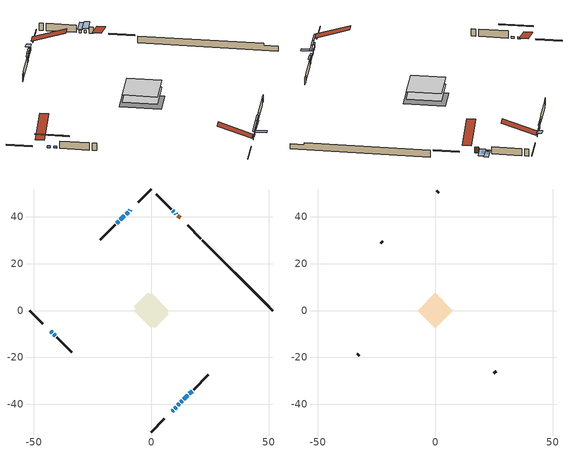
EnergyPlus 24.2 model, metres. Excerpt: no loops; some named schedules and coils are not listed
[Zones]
conditioned space
 floor adiabatic (AdiabaticFloorConstruction): -7.54,0 0,7.54 7.54,0 0,-7.54 z0.61
 floor foundation (Slab1 construction): -7.49,1.56 -1.56,7.49 7.49,-1.56 1.56,-7.49 z-1.68
 wall outside (RimJoist1 construction): 0,-51.76 5.62,-46.14 / -51.76,0 -46.14,-5.62 / 0,51.76 -5.62,46.14 / 21.15,30.62 15.53,36.23 z0.61:0.91
 wall outside (AdiabaticWallConstruction 1): 12.28,39.48 11.35,40.41 z0.61:2.64
 wall outside (AdiabaticWallConstruction): -8.87,42.9 -9.22,42.54 / 10.7,41.07 10.34,41.42 / -9.88,41.88 -10.74,41.02 / 13.9,-37.86 15.63,-36.13 z0.61:1.53; 8.87,-42.9 9.34,-42.43 / 9.69,42.08 9.22,42.55 z0.61:1.43; 9.99,-41.77 10.64,-41.12 / 11.29,-40.47 11.94,-39.82 / 12.6,-39.16 13.25,-38.52 / -42.9,-8.87 -42.25,-9.52 / -41.59,-10.17 -40.94,-10.82 z0.61:1.22; -11.4,40.37 -13.12,38.64 / -13.78,37.98 -14.64,37.12 z0.61:2.39; 16.28,-35.48 17.36,-34.4 z0.61:2.59
 wall outside (Wall1 construction): 18.02,-33.74 24.37,-27.39 / -40.29,-11.47 -33.94,-17.82 / -15.3,36.46 -21.65,30.12 / 8.56,43.2 2.21,49.55 z0.61:3.05
 wall foundation (FoundationWall1 construction): 21.8,29.96,-1.68 21.8,29.96,0.61 48.77,3,0.61 48.77,3,-0.05 51.76,0,-0.05 51.76,0,-1.68
 window (WindowConstruction 7): -8.87,42.89 -9.22,42.54 z0.61:1.52
 window (WindowConstruction 6): 8.87,-42.89 9.34,-42.43 z0.61:1.42
 window (WindowConstruction 9): 9.99,-41.77 10.64,-41.12 z0.61:1.22
 window (WindowConstruction 10): 11.3,-40.47 11.94,-39.82 z0.61:1.22
 window (WindowConstruction 11): 12.6,-39.16 13.25,-38.52 z0.61:1.22
 window (WindowConstruction 12): -42.89,-8.87 -42.25,-9.51 z0.61:1.22
 window (WindowConstruction 13): -41.59,-10.17 -40.94,-10.82 z0.61:1.22
 window (WindowConstruction 8): 10.7,41.07 10.34,41.42 z0.61:1.52
 window (WindowConstruction): 9.69,42.08 9.22,42.54 z0.61:1.42
 window (WindowConstruction 1): -9.88,41.88 -10.74,41.02 z0.61:1.52
 window (WindowConstruction 2): -11.4,40.37 -13.12,38.64 z0.61:2.39
 window (WindowConstruction 3): -13.78,37.98 -14.64,37.12 z0.61:2.39
 window (WindowConstruction 4): 13.9,-37.86 15.63,-36.14 z0.61:1.52
 window (WindowConstruction 5): 16.28,-35.48 17.36,-34.4 z0.61:2.59
 door (Door): 12.28,39.48 11.35,40.41 z0.61:2.64
 ceiling adiabatic (AdiabaticFloorConstruction): 0,-7.54 7.54,0 0,7.54 -7.54,0 z0.61
attic - vented
 floor to conditioned space (Floor1 construction Reversed): -7.54,0 0,7.54 7.54,0 0,-7.54 z3.05
 wall outside (Wall2 construction): 25.02,-26.74 25.92,-25.84 / -33.28,-18.48 -32.38,-19.38 / -22.3,29.46 -23.2,28.56 / 1.56,50.21 0.66,51.11 z0.61:3.05
 roof outside (Roof1 construction): 8.21,-43.55,3.05 0.86,-36.2,6.51 -1.07,-38.14,6.51 6.27,-45.49,3.05; -43.55,-8.21,3.05 -36.2,-0.86,6.51 -38.14,1.07,6.51 -45.49,-6.27,3.05; -8.21,43.55,3.05 -0.86,36.2,6.51 1.07,38.14,6.51 -6.27,45.49,3.05; 12.94,38.83,3.05 5.59,31.48,6.51 7.52,29.54,6.51 14.87,36.89,3.05
shading: -9.65,42.11 -8.44,43.33 -9.51,44.4 -10.73,43.19 z2.13; 9.6,-42.17 8.61,-43.16 8.9,-43.45 9.89,-42.46 z1.79; 12.7,-39.07 7.93,-43.83 8.22,-44.12 12.99,-39.36 z4.13; 12.08,-39.68 11.15,-40.61 13.74,-43.2 14.67,-42.27 z1.42; 15.3,-36.46 10.54,-41.22 10.83,-41.51 15.59,-36.75 z4.13; -39.54,-12.22 -45.6,-6.16 -45.89,-6.45 -39.83,-12.51 z5.05; -38.24,-13.53 -44.3,-7.46 -44.59,-7.75 -38.53,-13.82 z5.05; 9.91,41.85 11.13,40.64 14.15,43.65 12.93,44.87 z2.13; 8.96,42.8 9.95,41.82 12.97,44.84 11.98,45.82 z1.79; -11,40.76 -9.62,42.14 -9.91,42.44 -11.29,41.05 z1.89; -13.38,38.38 -11.14,40.63 -11.43,40.92 -13.67,38.67 z2.76; -14.9,36.86 -13.52,38.24 -13.81,38.54 -15.19,37.15 z2.76; 15.89,-35.87 13.64,-38.12 13.93,-38.41 16.18,-36.17 z1.89; 17.62,-34.14 16.02,-35.74 16.31,-36.03 17.91,-34.43 z2.96
[Building]
Building 1: Terrain=Suburbs
[Site:Location]
Quebec Intl AP_QC: Latitude {deg}=46.8; Longitude {deg}=-71.38; Time Zone {hr}=-5; Elevation {m}=74; Keep Site Location Information=Yes
[Site:GroundTemperature:Shallow]
0.0108218, -2.24938, -2.43038, -1.3578, 2.94801, 7.23376, 10.9493, 13.303, 13.5029, 11.5886, 7.96783, 3.81355
[Site:WaterMainsTemperature]
Calculation Method=Schedule; Temperature Schedule=mains temperature schedule
[Material] Roughness=Rough; Thermal Absorptance=0.9
Name | Thickness {m} | Conductivity {W/m-K} | Density {kg/m3} | Specific Heat {J/kg-K} | Solar Absorptance | Visible Absorptance
asphalt or fiberglass shingles | 0.00635 | 0.162714 | 1121.4 | 1465.45 | 0.4 | 0.4
ceiling loosefill ins | 0.254 | 0.0480833 | 16.02 | 1046.75 | 0.7 | 0.7
ceiling stud and cavity | 0.1397 | 0.114154 | 65.682 | 1177.47 | 0.7 | 0.7
concrete 4.0 in. | 0.1016 | 1.803125 | 2242.8 | 837.4 | 0.7 | 0.7
concrete 8.0 in. | 0.2032 | 1.803125 | 2242.8 | 837.4 | 0.7 | 0.7
door material | 0.04445 | 0.0451087 | 512.64 | 1214.23 | 0.7 | 0.7
exterior vertical ins | 0.0713619 | 0.029427 | 32.04 | 1214.23 | 0.7 | 0.7
floor covering | 0.0127 | 0.0433444 | 54.468 | 1339.84 | 0.6 | 0.6
floor rigid ins; wall rigid ins | 0.512978 | 0.029427 | 32.04 | 1214.23 | 0.7 | 0.7
floor stud and cavity | 0.1397 | 1.75129 | 37.0049 | 1207.88 | 0.7 | 0.7
furniture material conditioned space 1 | 0.1524 | 0.115458 | 640.8 | 1214.23 | 0.6 | 0.6
gypsum board | 0.0127 | 0.160291 | 801 | 837.4 | 0.6 | 0.6
gypsum board 1 | 0.0127 | 0.160291 | 801 | 837.4 | 0.7 | 0.7
osb sheathing 0.5 in. | 0.0127 | 0.115458 | 512.64 | 1214.23 | 0.7 | 0.7
osb sheathing 0.75 in. | 0.01905 | 0.115458 | 512.64 | 1214.23 | 0.7 | 0.7
osb sheathing 2.0 in. | 0.0508 | 0.115458 | 512.64 | 1214.23 | 0.7 | 0.7
rim joist rigid ins | 0.103632 | 0.029427 | 32.04 | 1214.23 | 0.7 | 0.7
rim joist stud and cavity | 0.0508 | 0.0325408 | 125.044 | 1163.47 | 0.6 | 0.6
wall stud and cavity | 0.1397 | 0.092254 | 139.0536 | 1170.24 | 0.7 | 0.7
wall stud and cavity 1 | 0.0889 | 6.1454 | 50.32683 | 1063.81 | 0.6 | 0.6
wall stud and cavity 2 | 0.0889 | 0.380278 | 52.3479 | 1209.89 | 0.7 | 0.7
wall stud and cavity 3 | 0.0889 | 0.391764 | 83.0341 | 1211.67 | 0.7 | 0.7
wood siding | 0.0254 | 0.102417 | 544.68 | 1172.36 | 0.4 | 0.4
wood siding 1 | 0.00254 | 0.102417 | 544.68 | 1172.36 | 0.4 | 0.4
wood siding 2; wood siding 3; wood siding 4 | 0.0254 | 0.102417 | 544.68 | 1172.36 | 0.7 | 0.7
[WindowMaterial:SimpleGlazingSystem]
Name | U-Factor {W/m2-K} | Solar Heat Gain Coefficient
WindowMaterial | 2.12017 | 0.47
WindowMaterial 1 | 2.02307 | 0.54
WindowMaterial 2 | 1.90043 | 0.62
WindowMaterial 3 | 1.9555 | 0.58
WindowMaterial 4 | 2.146284 | 0.54
WindowMaterial 5 | 1.99241 | 0.55
WindowMaterial 6 | 2.27574 | 0.41
WindowMaterial 7 | 5.33051 | 0.62
WindowMaterial 8 | 2.24508 | 0.43
[Construction]
AdiabaticFloorConstruction: floor stud and cavity, floor rigid ins, osb sheathing 0.75 in., floor covering
AdiabaticWallConstruction: wood siding 3, wall rigid ins, wall stud and cavity 2, gypsum board
AdiabaticWallConstruction 1: wood siding 4, wall rigid ins, wall stud and cavity 2, gypsum board
Door: door material
Floor1 construction Reversed: gypsum board, ceiling stud and cavity, ceiling loosefill ins
FoundationWall1 construction: concrete 8.0 in., gypsum board 1
furniture construction conditioned space 1: furniture material conditioned space 1
PartitionWallConstruction: gypsum board, wall stud and cavity 3, gypsum board
RimJoist1 construction: wood siding 2, rim joist rigid ins, osb sheathing 2.0 in., rim joist stud and cavity
Roof1 construction: asphalt or fiberglass shingles
Slab1 construction: concrete 4.0 in.
Wall1 construction: wood siding, osb sheathing 0.5 in., wall stud and cavity, gypsum board
Wall2 construction: wood siding 1, wall stud and cavity 1
WindowConstruction; WindowConstruction 6: WindowMaterial
WindowConstruction 1; WindowConstruction 4: WindowMaterial 1
WindowConstruction 10; WindowConstruction 13; WindowConstruction 9: WindowMaterial 7
WindowConstruction 11; WindowConstruction 12: WindowMaterial 8
WindowConstruction 2: WindowMaterial 2
WindowConstruction 3: WindowMaterial 3
WindowConstruction 5: WindowMaterial 4
WindowConstruction 7: WindowMaterial 5
WindowConstruction 8: WindowMaterial 6
[Zone] Multiplier=1; Part of Total Floor Area=Yes
Name | Volume {m3}
attic - vented | 63.9911
conditioned space | 541.2
[Space]
Name | Zone | Volume {m3}
attic - vented 1 | attic - vented | 63.9911
conditioned space 1 | conditioned space | 541.2
[ZoneInfiltration:EffectiveLeakageArea]
infil attic - vented 1: Zone or Space=attic - vented 1; Schedule=Always On Discrete; Effective Air Leakage Area {cm2}=4202.22; Stack Coefficient=0.000410416; Wind Coefficient=1.36878e-05
[ZoneMixing]
whole house fan mix: Zone or Space=attic - vented; Schedule=Always On Continuous; Design Flow Rate Calculation Method=Flow/Zone; Design Flow Rate {m3/s}=0; Source Zone or Space=conditioned space
[SurfaceProperty:ExposedFoundationPerimeter]
Slab1: Exposed Perimeter Calculation Method=TotalExposedPerimeter; Total Exposed Perimeter {m}=42.368
[InternalMass] Zone or ZoneList=conditioned space; Space or SpaceList=conditioned space 1
Name | Construction | Surface Area {m2}
furniture mass conditioned space 1 | furniture construction conditioned space 1 | 88.44
partition wall mass | PartitionWallConstruction | 221.1
[Lights]
interior lighting: Zone or ZoneList or Space or SpaceList=conditioned space 1; Schedule=interior lighting schedule; Design Level Calculation Method=LightingLevel; Lighting Level {W}=343.2; Return Air Fraction=0; Fraction Radiant=0.6; Fraction Visible=0.2; Fraction Replaceable=1
[People]
occupants: Zone or ZoneList or Space or SpaceList=conditioned space 1; Number of People Schedule=occupants schedule; Number of People Calculation Method=People; Number of People=3; Fraction Radiant=0.314171; Sensible Heat Fraction=0.56303; Activity Level Schedule=occupants activity schedule; Carbon Dioxide Generation Rate {m3/s-W}=0; Enable ASHRAE 55 Comfort Warnings=No; Mean Radiant Temperature Calculation Type=EnclosureAveraged
[ElectricEquipment] Zone or ZoneList or Space or SpaceList=conditioned space 1; Design Level Calculation Method=EquipmentLevel
Name | Schedule | Design Level {W} | Fraction Latent | Fraction Radiant | Fraction Lost
clothes dryer | clothes dryer schedule | 140.772 | 0.015 | 0.081 | 0.85
clothes washer | clothes washer schedule | 32.1985 | 0.03 | 0.162 | 0.7
cooking range | cooking range schedule | 215.147 | 0.08 | 0.432 | 0.2
dishwasher | dishwasher schedule | 66.8632 | 0.3 | 0.18 | 0.4
fridge | fridge schedule | 72.9452 | 0 | 0.6 | 0
mech vent bath fan 0 | mech vent bath fan 0 schedule | 50.2 | 0 | 0 | 1
mech vent house fan | mech vent house fan schedule | 0 | 0 | 0 | 1
mech vent house fan cfis | mech vent house fan cfis schedule | 0 | 0 | 0 | 0
mech vent range fan 0 | mech vent range fan 0 schedule | 57 | 0 | 0 | 1
misc plug loads | misc plug loads schedule | 494.7 | 0.045 | 0.513 | 0.1
whole house fan | Always On Discrete | 0 | 0 | 0 | 1
[OtherEquipment] Zone or ZoneList or Space or SpaceList=conditioned space 1; Design Level Calculation Method=EquipmentLevel
Name | Fuel Type | Schedule | Design Level {W} | Fraction Latent | Fraction Radiant | Fraction Lost
clothes dryer 1 | Electricity | clothes dryer schedule | 0 | 0.015 | 0.081 | 0.85
cooking range 1 | Electricity | cooking range schedule | 0 | 0.08 | 0.432 | 0.2
general water use latent | None | general water use schedule | 62.594 | 1 | 0 | 0
general water use sensible | None | general water use schedule | -61.6891 | 0 | 0.6 | 0
mech vent house fan latent load | None | Always On Discrete | 0 | 1 | 0 | 0
mech vent house fan sensible load | None | Always On Discrete | 0 | 0 | 0 | 0
water heater energy adjustment1 | Electricity | Always On Discrete | 0.01 | 0 | 0 | 1
[ZoneInfiltration:DesignFlowRate] Zone or ZoneList or Space or SpaceList=conditioned space 1; Schedule=Always On Discrete; Design Flow Rate Calculation Method=Flow/Zone; Design Flow Rate {m3/s}=0
infil flow; natural vent flow; whole house fan flow
[ZoneControl:Thermostat]
conditioned space Thermostat: Zone or ZoneList=conditioned space; Control Type Schedule=conditioned space Thermostat Schedule; Control 1=conditioned space temperature setpoint; Temperature Difference Between Cutout And Setpoint {deltaC}=0
[ThermostatSetpoint:DualSetpoint]
conditioned space temperature setpoint: Heating Setpoint Temperature Schedule=heating setpoint; Cooling Setpoint Temperature Schedule=cooling setpoint
[AirLoopHVAC:UnitarySystem] Control Type=Load; Controlling Zone or Thermostat Location=conditioned space; Dehumidification Control Type=None; Availability Schedule=Always On Discrete; Fan Placement=BlowThrough; DX Heating Coil Sizing Ratio=1; Use DOAS DX Cooling Coil=No; Minimum Supply Air Temperature {C}=2; Latent Load Control=SensibleOnlyLoadControl; Cooling Supply Air Flow Rate Method=None; Heating Supply Air Flow Rate Method=SupplyAirFlowRate; No Load Supply Air Flow Rate Method=SupplyAirFlowRate; No Load Supply Air Flow Rate {m3/s}=0; No Load Supply Air Flow Rate Control Set To Low Speed=Yes; Maximum Supply Air Temperature {C}=48.8889; Maximum Outdoor Dry-Bulb Temperature for Supplemental Heater Operation {C}=21; Ancillary On-Cycle Electric Power {W}=0; Ancillary Off-Cycle Electric Power {W}=0
Name | Supply Fan | Supply Air Fan Operating Mode Schedule | Heating Coil | Heating Supply Air Flow Rate {m3/s}
unit heater unitary system | unit heater supply fan | unit heater auto fan schedule | unit heater htg coil | 0.447878
unit heater unitary system 1 | unit heater supply fan 1 | unit heater auto fan schedule 1 | unit heater htg coil 1 | 0.00141584
[Zone equipment]
conditioned space: unit heater unitary system, unit heater unitary system 1
[Foundation:Kiva]
Foundation Kiva 1: Initial Indoor Air Temperature {C}=18; Wall Height Above Grade {m}=0.609996; Wall Depth Below Slab {m}=0.2032; Custom Block Material Name 1=exterior vertical ins; Custom Block Depth 1 {m}=2.28999; Custom Block X Position 1 {m}=0.2159; Custom Block Z Position 1 {m}=0
[Foundation:Kiva:Settings]
Soil Conductivity {W/m-K}=0.849921; Soil Density {kg/m3}=1842.3; Soil Specific Heat {J/kg-K}=418.7; Ground Solar Absorptivity=0.9; Ground Thermal Absorptivity=0.9; Ground Surface Roughness {m}=0.03; Far-Field Width {m}=40; Deep-Ground Boundary Condition=ZeroFlux; Deep-Ground Depth {m}=40; Minimum Cell Dimension {m}=0.2; Maximum Cell Growth Coefficient=3; Simulation Timestep=Timestep
[Exterior:Lights]
exterior lighting: Schedule=exterior lighting schedule; Design Level {W}=75.6
[EnergyManagementSystem:Sensor] Output:Variable or Output:Meter Index Key=conditioned space
Name | Output:Variable or Output:Meter
conditioned_space_clg_unmet_s | Zone Cooling Setpoint Not Met Time
conditioned_space_htg_unmet_s | Zone Heating Setpoint Not Met Time
fridge_tin_s; tin_s; tin_s_1 | Zone Mean Air Temperature
tout_s | Zone Outdoor Air Drybulb Temperature
win_s | Zone Air Humidity Ratio
[Schedule:Constant]
Name | Hourly Value
Always On Continuous; mech vent house fan schedule; mech vent house fan cfis schedule; Always On Discrete | 1
occupants activity schedule | 117.228
fridge schedule; unit heater auto fan schedule; unit heater auto fan schedule 1 | 0
[Schedule:Week:Daily]
interior lighting schedule Week Rule - Jan1-Jan27: interior lighting schedule day, interior lighting schedule day, interior lighting schedule day, interior lighting schedule day, interior lighting schedule day, interior lighting schedule day, interior lighting schedule day, interior lighting schedule default day, interior lighting schedule default day, interior lighting schedule default day, interior lighting schedule default day, interior lighting schedule default day
interior lighting schedule Week Rule - Jan28-Feb3: interior lighting schedule day, interior lighting schedule day, interior lighting schedule day, interior lighting schedule day, interior lighting schedule day 1, interior lighting schedule day 1, interior lighting schedule day 1, interior lighting schedule default day, interior lighting schedule default day, interior lighting schedule default day, interior lighting schedule default day, interior lighting schedule default day
interior lighting schedule Week Rule - Feb4-Feb24: interior lighting schedule day 1, interior lighting schedule day 1, interior lighting schedule day 1, interior lighting schedule day 1, interior lighting schedule day 1, interior lighting schedule day 1, interior lighting schedule day 1, interior lighting schedule default day, interior lighting schedule default day, interior lighting schedule default day, interior lighting schedule default day, interior lighting schedule default day
interior lighting schedule Week Rule - Feb25-Mar3: interior lighting schedule day 1, interior lighting schedule day 1, interior lighting schedule day 1, interior lighting schedule day 1, interior lighting schedule day 2, interior lighting schedule day 2, interior lighting schedule day 2, interior lighting schedule default day, interior lighting schedule default day, interior lighting schedule default day, interior lighting schedule default day, interior lighting schedule default day
interior lighting schedule Week Rule - Mar4-Mar31: interior lighting schedule day 2, interior lighting schedule day 2, interior lighting schedule day 2, interior lighting schedule day 2, interior lighting schedule day 2, interior lighting schedule day 2, interior lighting schedule day 2, interior lighting schedule default day, interior lighting schedule default day, interior lighting schedule default day, interior lighting schedule default day, interior lighting schedule default day
interior lighting schedule Week Rule - Apr1-Apr28: interior lighting schedule day 3, interior lighting schedule day 3, interior lighting schedule day 3, interior lighting schedule day 3, interior lighting schedule day 3, interior lighting schedule day 3, interior lighting schedule day 3, interior lighting schedule default day, interior lighting schedule default day, interior lighting schedule default day, interior lighting schedule default day, interior lighting schedule default day
interior lighting schedule Week Rule - Apr29-May5: interior lighting schedule day 3, interior lighting schedule day 3, interior lighting schedule day 4, interior lighting schedule day 4, interior lighting schedule day 4, interior lighting schedule day 4, interior lighting schedule day 4, interior lighting schedule default day, interior lighting schedule default day, interior lighting schedule default day, interior lighting schedule default day, interior lighting schedule default day
interior lighting schedule Week Rule - May6-May26: interior lighting schedule day 4, interior lighting schedule day 4, interior lighting schedule day 4, interior lighting schedule day 4, interior lighting schedule day 4, interior lighting schedule day 4, interior lighting schedule day 4, interior lighting schedule default day, interior lighting schedule default day, interior lighting schedule default day, interior lighting schedule default day, interior lighting schedule default day
interior lighting schedule Week Rule - May27-Jun2: interior lighting schedule day 4, interior lighting schedule day 4, interior lighting schedule day 4, interior lighting schedule day 4, interior lighting schedule day 4, interior lighting schedule day 5, interior lighting schedule day 5, interior lighting schedule default day, interior lighting schedule default day, interior lighting schedule default day, interior lighting schedule default day, interior lighting schedule default day
interior lighting schedule Week Rule - Jun3-Jun30: interior lighting schedule day 5, interior lighting schedule day 5, interior lighting schedule day 5, interior lighting schedule day 5, interior lighting schedule day 5, interior lighting schedule day 5, interior lighting schedule day 5, interior lighting schedule default day, interior lighting schedule default day, interior lighting schedule default day, interior lighting schedule default day, interior lighting schedule default day
interior lighting schedule Week Rule - Jul1-Jul28: interior lighting schedule day 6, interior lighting schedule day 6, interior lighting schedule day 6, interior lighting schedule day 6, interior lighting schedule day 6, interior lighting schedule day 6, interior lighting schedule day 6, interior lighting schedule default day, interior lighting schedule default day, interior lighting schedule default day, interior lighting schedule default day, interior lighting schedule default day
interior lighting schedule Week Rule - Jul29-Aug4: interior lighting schedule day 6, interior lighting schedule day 6, interior lighting schedule day 6, interior lighting schedule day 7, interior lighting schedule day 7, interior lighting schedule day 7, interior lighting schedule day 7, interior lighting schedule default day, interior lighting schedule default day, interior lighting schedule default day, interior lighting schedule default day, interior lighting schedule default day
interior lighting schedule Week Rule - Aug5-Aug25: interior lighting schedule day 7, interior lighting schedule day 7, interior lighting schedule day 7, interior lighting schedule day 7, interior lighting schedule day 7, interior lighting schedule day 7, interior lighting schedule day 7, interior lighting schedule default day, interior lighting schedule default day, interior lighting schedule default day, interior lighting schedule default day, interior lighting schedule default day
interior lighting schedule Week Rule - Aug26-Sep1: interior lighting schedule day 7, interior lighting schedule day 7, interior lighting schedule day 7, interior lighting schedule day 7, interior lighting schedule day 7, interior lighting schedule day 7, interior lighting schedule day 8, interior lighting schedule default day, interior lighting schedule default day, interior lighting schedule default day, interior lighting schedule default day, interior lighting schedule default day
interior lighting schedule Week Rule - Sep2-Sep29: interior lighting schedule day 8, interior lighting schedule day 8, interior lighting schedule day 8, interior lighting schedule day 8, interior lighting schedule day 8, interior lighting schedule day 8, interior lighting schedule day 8, interior lighting schedule default day, interior lighting schedule default day, interior lighting schedule default day, interior lighting schedule default day, interior lighting schedule default day
interior lighting schedule Week Rule - Sep30-Oct6: interior lighting schedule day 8, interior lighting schedule day 9, interior lighting schedule day 9, interior lighting schedule day 9, interior lighting schedule day 9, interior lighting schedule day 9, interior lighting schedule day 9, interior lighting schedule default day, interior lighting schedule default day, interior lighting schedule default day, interior lighting schedule default day, interior lighting schedule default day
interior lighting schedule Week Rule - Oct7-Oct27: interior lighting schedule day 9, interior lighting schedule day 9, interior lighting schedule day 9, interior lighting schedule day 9, interior lighting schedule day 9, interior lighting schedule day 9, interior lighting schedule day 9, interior lighting schedule default day, interior lighting schedule default day, interior lighting schedule default day, interior lighting schedule default day, interior lighting schedule default day
interior lighting schedule Week Rule - Oct28-Nov3: interior lighting schedule day 9, interior lighting schedule day 9, interior lighting schedule day 9, interior lighting schedule day 9, interior lighting schedule day 10, interior lighting schedule day 10, interior lighting schedule day 10, interior lighting schedule default day, interior lighting schedule default day, interior lighting schedule default day, interior lighting schedule default day, interior lighting schedule default day
interior lighting schedule Week Rule - Nov4-Nov24: interior lighting schedule day 10, interior lighting schedule day 10, interior lighting schedule day 10, interior lighting schedule day 10, interior lighting schedule day 10, interior lighting schedule day 10, interior lighting schedule day 10, interior lighting schedule default day, interior lighting schedule default day, interior lighting schedule default day, interior lighting schedule default day, interior lighting schedule default day
interior lighting schedule Week Rule - Nov25-Dec1: interior lighting schedule day 10, interior lighting schedule day 10, interior lighting schedule day 10, interior lighting schedule day 10, interior lighting schedule day 10, interior lighting schedule day 10, interior lighting schedule day 11, interior lighting schedule default day, interior lighting schedule default day, interior lighting schedule default day, interior lighting schedule default day, interior lighting schedule default day
interior lighting schedule Week Rule - Dec2-Dec31: interior lighting schedule day 11, interior lighting schedule day 11, interior lighting schedule day 11, interior lighting schedule day 11, interior lighting schedule day 11, interior lighting schedule day 11, interior lighting schedule day 11, interior lighting schedule default day, interior lighting schedule default day, interior lighting schedule default day, interior lighting schedule default day, interior lighting schedule default day
occupants schedule Week Rule - Jan1-Dec31: occupants schedule day, occupants schedule day, occupants schedule day, occupants schedule day, occupants schedule day, occupants schedule day, occupants schedule day, occupants schedule default day, occupants schedule default day, occupants schedule default day, occupants schedule default day, occupants schedule default day
clothes dryer schedule Week Rule - Jan1-Dec31: clothes dryer schedule day, clothes dryer schedule day, clothes dryer schedule day, clothes dryer schedule day, clothes dryer schedule day, clothes dryer schedule day, clothes dryer schedule day, clothes dryer schedule default day, clothes dryer schedule default day, clothes dryer schedule default day, clothes dryer schedule default day, clothes dryer schedule default day
clothes washer schedule Week Rule - Jan1-Dec31: clothes washer schedule day, clothes washer schedule day, clothes washer schedule day, clothes washer schedule day, clothes washer schedule day, clothes washer schedule day, clothes washer schedule day, clothes washer schedule default day, clothes washer schedule default day, clothes washer schedule default day, clothes washer schedule default day, clothes washer schedule default day
cooking range schedule Week Rule - Jan1-Dec31: cooking range schedule day, cooking range schedule day, cooking range schedule day, cooking range schedule day, cooking range schedule day, cooking range schedule day, cooking range schedule day, cooking range schedule default day, cooking range schedule default day, cooking range schedule default day, cooking range schedule default day, cooking range schedule default day
dishwasher schedule Week Rule - Jan1-Dec31: dishwasher schedule day, dishwasher schedule day, dishwasher schedule day, dishwasher schedule day, dishwasher schedule day, dishwasher schedule day, dishwasher schedule day, dishwasher schedule default day, dishwasher schedule default day, dishwasher schedule default day, dishwasher schedule default day, dishwasher schedule default day
mech vent bath fan 0 schedule Week Rule - Jan1-Dec31: mech vent bath fan 0 schedule day, mech vent bath fan 0 schedule day, mech vent bath fan 0 schedule day, mech vent bath fan 0 schedule day, mech vent bath fan 0 schedule day, mech vent bath fan 0 schedule day, mech vent bath fan 0 schedule day, mech vent bath fan 0 schedule default day, mech vent bath fan 0 schedule default day, mech vent bath fan 0 schedule default day, mech vent bath fan 0 schedule default day, mech vent bath fan 0 schedule default day
mech vent range fan 0 schedule Week Rule - Jan1-Dec31: mech vent range fan 0 schedule day, mech vent range fan 0 schedule day, mech vent range fan 0 schedule day, mech vent range fan 0 schedule day, mech vent range fan 0 schedule day, mech vent range fan 0 schedule day, mech vent range fan 0 schedule day, mech vent range fan 0 schedule default day, mech vent range fan 0 schedule default day, mech vent range fan 0 schedule default day, mech vent range fan 0 schedule default day, mech vent range fan 0 schedule default day
misc plug loads schedule Week Rule - Jan1-Dec31: misc plug loads schedule day, misc plug loads schedule day, misc plug loads schedule day, misc plug loads schedule day, misc plug loads schedule day, misc plug loads schedule day, misc plug loads schedule day, misc plug loads schedule default day, misc plug loads schedule default day, misc plug loads schedule default day, misc plug loads schedule default day, misc plug loads schedule default day
general water use schedule Week Rule - Jan1-Dec31: general water use schedule day, general water use schedule day, general water use schedule day, general water use schedule day, general water use schedule day, general water use schedule day, general water use schedule day, general water use schedule default day, general water use schedule default day, general water use schedule default day, general water use schedule default day, general water use schedule default day
exterior lighting schedule Week Rule - Jan1-Jan27: exterior lighting schedule day, exterior lighting schedule day, exterior lighting schedule day, exterior lighting schedule day, exterior lighting schedule day, exterior lighting schedule day, exterior lighting schedule day, exterior lighting schedule default day, exterior lighting schedule default day, exterior lighting schedule default day, exterior lighting schedule default day, exterior lighting schedule default day
exterior lighting schedule Week Rule - Jan28-Feb3: exterior lighting schedule day, exterior lighting schedule day, exterior lighting schedule day, exterior lighting schedule day, exterior lighting schedule day 1, exterior lighting schedule day 1, exterior lighting schedule day 1, exterior lighting schedule default day, exterior lighting schedule default day, exterior lighting schedule default day, exterior lighting schedule default day, exterior lighting schedule default day
exterior lighting schedule Week Rule - Feb4-Feb24: exterior lighting schedule day 1, exterior lighting schedule day 1, exterior lighting schedule day 1, exterior lighting schedule day 1, exterior lighting schedule day 1, exterior lighting schedule day 1, exterior lighting schedule day 1, exterior lighting schedule default day, exterior lighting schedule default day, exterior lighting schedule default day, exterior lighting schedule default day, exterior lighting schedule default day
exterior lighting schedule Week Rule - Feb25-Mar3: exterior lighting schedule day 1, exterior lighting schedule day 1, exterior lighting schedule day 1, exterior lighting schedule day 1, exterior lighting schedule day 2, exterior lighting schedule day 2, exterior lighting schedule day 2, exterior lighting schedule default day, exterior lighting schedule default day, exterior lighting schedule default day, exterior lighting schedule default day, exterior lighting schedule default day
exterior lighting schedule Week Rule - Mar4-Mar31: exterior lighting schedule day 2, exterior lighting schedule day 2, exterior lighting schedule day 2, exterior lighting schedule day 2, exterior lighting schedule day 2, exterior lighting schedule day 2, exterior lighting schedule day 2, exterior lighting schedule default day, exterior lighting schedule default day, exterior lighting schedule default day, exterior lighting schedule default day, exterior lighting schedule default day
exterior lighting schedule Week Rule - Apr1-Apr28: exterior lighting schedule day 3, exterior lighting schedule day 3, exterior lighting schedule day 3, exterior lighting schedule day 3, exterior lighting schedule day 3, exterior lighting schedule day 3, exterior lighting schedule day 3, exterior lighting schedule default day, exterior lighting schedule default day, exterior lighting schedule default day, exterior lighting schedule default day, exterior lighting schedule default day
exterior lighting schedule Week Rule - Apr29-May5: exterior lighting schedule day 3, exterior lighting schedule day 3, exterior lighting schedule day 4, exterior lighting schedule day 4, exterior lighting schedule day 4, exterior lighting schedule day 4, exterior lighting schedule day 4, exterior lighting schedule default day, exterior lighting schedule default day, exterior lighting schedule default day, exterior lighting schedule default day, exterior lighting schedule default day
exterior lighting schedule Week Rule - May6-May26: exterior lighting schedule day 4, exterior lighting schedule day 4, exterior lighting schedule day 4, exterior lighting schedule day 4, exterior lighting schedule day 4, exterior lighting schedule day 4, exterior lighting schedule day 4, exterior lighting schedule default day, exterior lighting schedule default day, exterior lighting schedule default day, exterior lighting schedule default day, exterior lighting schedule default day
exterior lighting schedule Week Rule - May27-Jun2: exterior lighting schedule day 4, exterior lighting schedule day 4, exterior lighting schedule day 4, exterior lighting schedule day 4, exterior lighting schedule day 4, exterior lighting schedule day 5, exterior lighting schedule day 5, exterior lighting schedule default day, exterior lighting schedule default day, exterior lighting schedule default day, exterior lighting schedule default day, exterior lighting schedule default day
exterior lighting schedule Week Rule - Jun3-Jun30: exterior lighting schedule day 5, exterior lighting schedule day 5, exterior lighting schedule day 5, exterior lighting schedule day 5, exterior lighting schedule day 5, exterior lighting schedule day 5, exterior lighting schedule day 5, exterior lighting schedule default day, exterior lighting schedule default day, exterior lighting schedule default day, exterior lighting schedule default day, exterior lighting schedule default day
exterior lighting schedule Week Rule - Jul1-Jul28: exterior lighting schedule day 6, exterior lighting schedule day 6, exterior lighting schedule day 6, exterior lighting schedule day 6, exterior lighting schedule day 6, exterior lighting schedule day 6, exterior lighting schedule day 6, exterior lighting schedule default day, exterior lighting schedule default day, exterior lighting schedule default day, exterior lighting schedule default day, exterior lighting schedule default day
exterior lighting schedule Week Rule - Jul29-Aug4: exterior lighting schedule day 6, exterior lighting schedule day 6, exterior lighting schedule day 6, exterior lighting schedule day 7, exterior lighting schedule day 7, exterior lighting schedule day 7, exterior lighting schedule day 7, exterior lighting schedule default day, exterior lighting schedule default day, exterior lighting schedule default day, exterior lighting schedule default day, exterior lighting schedule default day
exterior lighting schedule Week Rule - Aug5-Aug25: exterior lighting schedule day 7, exterior lighting schedule day 7, exterior lighting schedule day 7, exterior lighting schedule day 7, exterior lighting schedule day 7, exterior lighting schedule day 7, exterior lighting schedule day 7, exterior lighting schedule default day, exterior lighting schedule default day, exterior lighting schedule default day, exterior lighting schedule default day, exterior lighting schedule default day
exterior lighting schedule Week Rule - Aug26-Sep1: exterior lighting schedule day 7, exterior lighting schedule day 7, exterior lighting schedule day 7, exterior lighting schedule day 7, exterior lighting schedule day 7, exterior lighting schedule day 7, exterior lighting schedule day 8, exterior lighting schedule default day, exterior lighting schedule default day, exterior lighting schedule default day, exterior lighting schedule default day, exterior lighting schedule default day
[Schedule:Year]
interior lighting schedule: interior lighting schedule Week Rule - Jan1-Jan27, 1, 1, 1, 27, interior lighting schedule Week Rule - Jan28-Feb3, 1, 28, 2, 3, interior lighting schedule Week Rule - Feb4-Feb24, 2, 4, 2, 24, interior lighting schedule Week Rule - Feb25-Mar3, 2, 25, 3, 3, interior lighting schedule Week Rule - Mar4-Mar31, 3, 4, 3, 31, interior lighting schedule Week Rule - Apr1-Apr28, 4, 1, 4, 28, interior lighting schedule Week Rule - Apr29-May5, 4, 29, 5, 5, interior lighting schedule Week Rule - May6-May26, 5, 6, 5, 26, interior lighting schedule Week Rule - May27-Jun2, 5, 27, 6, 2, interior lighting schedule Week Rule - Jun3-Jun30, 6, 3, 6, 30, interior lighting schedule Week Rule - Jul1-Jul28, 7, 1, 7, 28, interior lighting schedule Week Rule - Jul29-Aug4, 7, 29, 8, 4, interior lighting schedule Week Rule - Aug5-Aug25, 8, 5, 8, 25, interior lighting schedule Week Rule - Aug26-Sep1, 8, 26, 9, 1, interior lighting schedule Week Rule - Sep2-Sep29, 9, 2, 9, 29, interior lighting schedule Week Rule - Sep30-Oct6, 9, 30, 10, 6, interior lighting schedule Week Rule - Oct7-Oct27, 10, 7, 10, 27, interior lighting schedule Week Rule - Oct28-Nov3, 10, 28, 11, 3, interior lighting schedule Week Rule - Nov4-Nov24, 11, 4, 11, 24, interior lighting schedule Week Rule - Nov25-Dec1, 11, 25, 12, 1, interior lighting schedule Week Rule - Dec2-Dec31, 12, 2, 12, 31
occupants schedule: occupants schedule Week Rule - Jan1-Dec31, 1, 1, 12, 31
clothes dryer schedule: clothes dryer schedule Week Rule - Jan1-Dec31, 1, 1, 12, 31
clothes washer schedule: clothes washer schedule Week Rule - Jan1-Dec31, 1, 1, 12, 31
cooking range schedule: cooking range schedule Week Rule - Jan1-Dec31, 1, 1, 12, 31
dishwasher schedule: dishwasher schedule Week Rule - Jan1-Dec31, 1, 1, 12, 31
mech vent bath fan 0 schedule: mech vent bath fan 0 schedule Week Rule - Jan1-Dec31, 1, 1, 12, 31
mech vent range fan 0 schedule: mech vent range fan 0 schedule Week Rule - Jan1-Dec31, 1, 1, 12, 31
misc plug loads schedule: misc plug loads schedule Week Rule - Jan1-Dec31, 1, 1, 12, 31
general water use schedule: general water use schedule Week Rule - Jan1-Dec31, 1, 1, 12, 31
exterior lighting schedule: exterior lighting schedule Week Rule - Jan1-Jan27, 1, 1, 1, 27, exterior lighting schedule Week Rule - Jan28-Feb3, 1, 28, 2, 3, exterior lighting schedule Week Rule - Feb4-Feb24, 2, 4, 2, 24, exterior lighting schedule Week Rule - Feb25-Mar3, 2, 25, 3, 3, exterior lighting schedule Week Rule - Mar4-Mar31, 3, 4, 3, 31, exterior lighting schedule Week Rule - Apr1-Apr28, 4, 1, 4, 28, exterior lighting schedule Week Rule - Apr29-May5, 4, 29, 5, 5, exterior lighting schedule Week Rule - May6-May26, 5, 6, 5, 26, exterior lighting schedule Week Rule - May27-Jun2, 5, 27, 6, 2, exterior lighting schedule Week Rule - Jun3-Jun30, 6, 3, 6, 30, exterior lighting schedule Week Rule - Jul1-Jul28, 7, 1, 7, 28, exterior lighting schedule Week Rule - Jul29-Aug4, 7, 29, 8, 4, exterior lighting schedule Week Rule - Aug5-Aug25, 8, 5, 8, 25, exterior lighting schedule Week Rule - Aug26-Sep1, 8, 26, 9, 1, exterior lighting schedule Week Rule - Sep2-Sep29, 9, 2, 9, 29, exterior lighting schedule Week Rule - Sep30-Oct6, 9, 30, 10, 6, exterior lighting schedule Week Rule - Oct7-Oct27, 10, 7, 10, 27, exterior lighting schedule Week Rule - Oct28-Nov3, 10, 28, 11, 3, exterior lighting schedule Week Rule - Nov4-Nov24, 11, 4, 11, 24, exterior lighting schedule Week Rule - Nov25-Dec1, 11, 25, 12, 1, exterior lighting schedule Week Rule - Dec2-Dec31, 12, 2, 12, 31
[Schedule:Compact]
conditioned space Thermostat Schedule: Through: 12/31, For: AllDays, Until: 24:00, 4
mains temperature schedule: Through: 01/01, For: AllDays, Until: 24:00, 5.175, Through: 01/02, For: AllDays, Until: 24:00, 5.10167, Through: 01/03, For: AllDays, Until: 24:00, 5.02889, Through: 01/04, For: AllDays, Until: 24:00, 4.95778, Through: 01/05, For: AllDays, Until: 24:00, 4.88778, Through: 01/06, For: AllDays, Until: 24:00, 4.81833, Through: 01/07, For: AllDays, Until: 24:00, 4.75056, Through: 01/08, For: AllDays, Until: 24:00, 4.68389, Through: 01/09, For: AllDays, Until: 24:00, 4.61833, Through: 01/10, For: AllDays, Until: 24:00, 4.55389, Through: 01/11, For: AllDays, Until: 24:00, 4.49056, Through: 01/12, For: AllDays, Until: 24:00, 4.42889, Through: 01/13, For: AllDays, Until: 24:00, 4.36778, Through: 01/14, For: AllDays, Until: 24:00, 4.30889, Through: 01/15, For: AllDays, Until: 24:00, 4.25056, Through: 01/16, For: AllDays, Until: 24:00, 4.19389, Through: 01/17, For: AllDays, Until: 24:00, 4.13833, Through: 01/18, For: AllDays, Until: 24:00, 4.08444, Through: 01/19, For: AllDays, Until: 24:00, 4.03167, Through: 01/20, For: AllDays, Until: 24:00, 3.98056, Through: 01/21, For: AllDays, Until: 24:00, 3.93056, Through: 01/22, For: AllDays, Until: 24:00, 3.88222, Through: 01/23, For: AllDays, Until: 24:00, 3.835, Through: 01/24, For: AllDays, Until: 24:00, 3.78944, Through: 01/25, For: AllDays, Until: 24:00, 3.74556, Through: 01/26, For: AllDays, Until: 24:00, 3.70278, Through: 01/27, For: AllDays, Until: 24:00, 3.66167, Through: 01/28, For: AllDays, Until: 24:00, 3.62167, Through: 01/29, For: AllDays, Until: 24:00, 3.58389, Through: 01/30, For: AllDays, Until: 24:00, 3.54722, Through: 01/31, For: AllDays, Until: 24:00, 3.51167, Through: 02/01, For: AllDays, Until: 24:00, 3.47833, Through: 02/02, For: AllDays, Until: 24:00, 3.44611, Through: 02/03, For: AllDays, Until: 24:00, 3.41556, Through: 02/04, For: AllDays, Until: 24:00, 3.38667, Through: 02/05, For: AllDays, Until: 24:00, 3.35944, Through: 02/06, For: AllDays, Until: 24:00, 3.33389, Through: 02/07, For: AllDays, Until: 24:00, 3.30944, Through: 02/08, For: AllDays, Until: 24:00, 3.28667, Through: 02/09, For: AllDays, Until: 24:00, 3.26611, Through: 02/10, For: AllDays, Until: 24:00, 3.24667, Through: 02/11, For: AllDays, Until: 24:00, 3.22889, Through: 02/12, For: AllDays, Until: 24:00, 3.21278, Through: 02/13, For: AllDays, Until: 24:00, 3.19833, Through: 02/14, For: AllDays, Until: 24:00, 3.18556, Through: 02/15, For: AllDays, Until: 24:00, 3.17389, Through: 02/16, For: AllDays, Until: 24:00, 3.16444, Through: 02/17, For: AllDays, Until: 24:00, 3.15667, Through: 02/18, For: AllDays, Until: 24:00, 3.15056, Through: 02/19, For: AllDays, Until: 24:00, 3.14556, Through: 02/20, For: AllDays, Until: 24:00, 3.14278, Through: 02/21, For: AllDays, Until: 24:00, 3.14111, Through: 02/22, For: AllDays, Until: 24:00, 3.14167, Through: 02/23, For: AllDays, Until: 24:00, 3.14333, Through: 02/24, For: AllDays, Until: 24:00, 3.14722, Through: 02/25, For: AllDays, Until: 24:00, 3.15222, Through: 02/26, For: AllDays, Until: 24:00, 3.15944, Through: 02/27, For: AllDays, Until: 24:00, 3.16778, Through: 02/28, For: AllDays, Until: 24:00, 3.17778, Through: 03/01, For: AllDays, Until: 24:00, 3.18944, Through: 03/02, For: AllDays, Until: 24:00, 3.20333, Through: 03/03, For: AllDays, Until: 24:00, 3.21833, Through: 03/04, For: AllDays, Until: 24:00, 3.235, Through: 03/05, For: AllDays, Until: 24:00, 3.25333, Through: 03/06, For: AllDays, Until: 24:00, 3.27333, Through: 03/07, For: AllDays, Until: 24:00, 3.29444, Through: 03/08, For: AllDays, Until: 24:00, 3.31778, Through: 03/09, For: AllDays, Until: 24:00, 3.34222, Through: 03/10, For: AllDays, Until: 24:00, 3.36889, Through: 03/11, For: AllDays, Until: 24:00, 3.39667, Through: 03/12, For: AllDays, Until: 24:00, 3.42611, Through: 03/13, For: AllDays, Until: 24:00, 3.45722, Through: 03/14, For: AllDays, Until: 24:00, 3.49, Through: 03/15, For: AllDays, Until: 24:00, 3.52389, Through: 03/16, For: AllDays, Until: 24:00, 3.55944, Through: 03/17, For: AllDays, Until: 24:00, 3.59667, Through: 03/18, For: AllDays, Until: 24:00, 3.63556, Through: 03/19, For: AllDays, Until: 24:00, 3.67556, Through: 03/20, For: AllDays, Until: 24:00, 3.71722, Through: 03/21, For: AllDays, Until: 24:00, 3.76056, Through: 03/22, For: AllDays, Until: 24:00, 3.80556, Through: 03/23, For: AllDays, Until: 24:00, 3.85111, Through: 03/24, For: AllDays, Until: 24:00, 3.89889, Through: 03/25, For: AllDays, Until: 24:00, 3.94778, Through: 03/26, For: AllDays, Until: 24:00, 3.99833, Through: 03/27, For: AllDays, Until: 24:00, 4.05, Through: 03/28, For: AllDays, Until: 24:00, 4.10333, Through: 03/29, For: AllDays, Until: 24:00, 4.15778, Through: 03/30, For: AllDays, Until: 24:00, 4.21333, Through: 03/31, For: AllDays, Until: 24:00, 4.27056, Through: 04/01, For: AllDays, Until: 24:00, 4.32944, Through: 04/02, For: AllDays, Until: 24:00, 4.38889, Through: 04/03, For: AllDays, Until: 24:00, 4.45, Through: 04/04, For: AllDays, Until: 24:00, 4.51222, Through: 04/05, For: AllDays, Until: 24:00, 4.57611, Through: 04/06, For: AllDays, Until: 24:00, 4.64056, Through: 04/07, For: AllDays, Until: 24:00, 4.70667, Through: 04/08, For: AllDays, Until: 24:00, 4.77389, Through: 04/09, For: AllDays, Until: 24:00, 4.84222, Through: 04/10, For: AllDays, Until: 24:00, 4.91167, Through: 04/11, For: AllDays, Until: 24:00, 4.98278, Through: 04/12, For: AllDays, Until: 24:00, 5.05444, Through: 04/13, For: AllDays, Until: 24:00, 5.12722, Through: 04/14, For: AllDays, Until: 24:00, 5.20111, Through: 04/15, For: AllDays, Until: 24:00, 5.27611, Through: 04/16, For: AllDays, Until: 24:00, 5.35167, Through: 04/17, For: AllDays, Until: 24:00, 5.42889, Through: 04/18, For: AllDays, Until: 24:00, 5.50667, Through: 04/19, For: AllDays, Until: 24:00, 5.58556, Through: 04/20, For: AllDays, Until: 24:00, 5.665, Through: 04/21, For: AllDays, Until: 24:00, 5.74611, Through: 04/22, For: AllDays, Until: 24:00, 5.82722, Through: 04/23, For: AllDays, Until: 24:00, 5.91, Through: 04/24, For: AllDays, Until: 24:00, 5.99278, Through: 04/25, For: AllDays, Until: 24:00, 6.07722, Through: 04/26, For: AllDays, Until: 24:00, 6.16167, Through: 04/27, For: AllDays, Until: 24:00, 6.24722, Through: 04/28, For: AllDays, Until: 24:00, 6.33389, Through: 04/29, For: AllDays, Until: 24:00, 6.42056, Through: 04/30, For: AllDays, Until: 24:00, 6.50833, Through: 05/01, For: AllDays, Until: 24:00, 6.59667, Through: 05/02, For: AllDays, Until: 24:00, 6.68556, Through: 05/03, For: AllDays, Until: 24:00, 6.775, Through: 05/04, For: AllDays, Until: 24:00, 6.86556, Through: 05/05, For: AllDays, Until: 24:00, 6.95611, Through: 05/06, For: AllDays, Until: 24:00, 7.04722, Through: 05/07, For: AllDays, Until: 24:00, 7.13889, Through: 05/08, For: AllDays, Until: 24:00, 7.23111, Through: 05/09, For: AllDays, Until: 24:00, 7.32333, Through: 05/10, For: AllDays, Until: 24:00, 7.41667, Through: 05/11, For: AllDays, Until: 24:00, 7.51, Through: 05/12, For: AllDays, Until: 24:00, 7.60389, Through: 05/13, For: AllDays, Until: 24:00, 7.69778, Through: 05/14, For: AllDays, Until: 24:00, 7.79222, Through: 05/15, For: AllDays, Until: 24:00, 7.88667, Through: 05/16, For: AllDays, Until: 24:00, 7.98167, Through: 05/17, For: AllDays, Until: 24:00, 8.07667, Through: 05/18, For: AllDays, Until: 24:00, 8.17167, Through: 05/19, For: AllDays, Until: 24:00, 8.26722, Through: 05/20, For: AllDays, Until: 24:00, 8.36278, Through: 05/21, For: AllDays, Until: 24:00, 8.45833, Through: 05/22, For: AllDays, Until: 24:00, 8.55444, Through: 05/23, For: AllDays, Until: 24:00, 8.65, Through: 05/24, For: AllDays, Until: 24:00, 8.74611, Through: 05/25, For: AllDays, Until: 24:00, 8.84167, Through: 05/26, For: AllDays, Until: 24:00, 8.93722, Through: 05/27, For: AllDays, Until: 24:00, 9.03333, Through: 05/28, For: AllDays, Until: 24:00, 9.12889, Through: 05/29, For: AllDays, Until: 24:00, 9.22389, Through: 05/30, For: AllDays, Until: 24:00, 9.31944, Through: 05/31, For: AllDays, Until: 24:00, 9.41444, Through: 06/01, For: AllDays, Until: 24:00, 9.50944, Through: 06/02, For: AllDays, Until: 24:00, 9.60389, Through: 06/03, For: AllDays, Until: 24:00, 9.69833, Through: 06/04, For: AllDays, Until: 24:00, 9.79278, Through: 06/05, For: AllDays, Until: 24:00, 9.88667, Through: 06/06, For: AllDays, Until: 24:00, 9.98, Through: 06/07, For: AllDays, Until: 24:00, 10.0728, Through: 06/08, For: AllDays, Until: 24:00, 10.1656, Through: 06/09, For: AllDays, Until: 24:00, 10.2578, Through: 06/10, For: AllDays, Until: 24:00, 10.3494, Through: 06/11, For: AllDays, Until: 24:00, 10.4411, Through: 06/12, For: AllDays, Until: 24:00, 10.5317, Through: 06/13, For: AllDays, Until: 24:00, 10.6222, Through: 06/14, For: AllDays, Until: 24:00, 10.7117, Through: 06/15, For: AllDays, Until: 24:00, 10.8006, Through: 06/16, For: AllDays, Until: 24:00, 10.8889, Through: 06/17, For: AllDays, Until: 24:00, 10.9772, Through: 06/18, For: AllDays, Until: 24:00, 11.0639, Through: 06/19, For: AllDays, Until: 24:00, 11.1506, Through: 06/20, For: AllDays, Until: 24:00, 11.2361, Through: 06/21, For: AllDays, Until: 24:00, 11.3211, Through: 06/22, For: AllDays, Until: 24:00, 11.4056, Through: 06/23, For: AllDays, Until: 24:00, 11.4889, Through: 06/24, For: AllDays, Until: 24:00, 11.5711, Through: 06/25, For: AllDays, Until: 24:00, 11.6533, Through: 06/26, For: AllDays, Until: 24:00, 11.7339, Through: 06/27, For: AllDays, Until: 24:00, 11.8139, Through: 06/28, For: AllDays, Until: 24:00, 11.8928, Through: 06/29, For: AllDays, Until: 24:00, 11.9711, Through: 06/30, For: AllDays, Until: 24:00, 12.0483, Through: 07/01, For: AllDays, Until: 24:00, 12.1244, Through: 07/02, For: AllDays, Until: 24:00, 12.1994, Through: 07/03, For: AllDays, Until: 24:00, 12.2733, Through: 07/04, For: AllDays, Until: 24:00, 12.3467, Through: 07/05, For: AllDays, Until: 24:00, 12.4183, Through: 07/06, For: AllDays, Until: 24:00, 12.4894, Through: 07/07, For: AllDays, Until: 24:00, 12.5589, Through: 07/08, For: AllDays, Until: 24:00, 12.6278, Through: 07/09, For: AllDays, Until: 24:00, 12.695, Through: 07/10, For: AllDays, Until: 24:00, 12.7617, Through: 07/11, For: AllDays, Until: 24:00, 12.8267, Through: 07/12, For: AllDays, Until: 24:00, 12.8906, Through: 07/13, For: AllDays, Until: 24:00, 12.9528, Through: 07/14, For: AllDays, Until: 24:00, 13.0144, Through: 07/15, For: AllDays, Until: 24:00, 13.0744, Through: 07/16, For: AllDays, Until: 24:00, 13.1333, Through: 07/17, For: AllDays, Until: 24:00, 13.1906, Through: 07/18, For: AllDays, Until: 24:00, 13.2467, Through: 07/19, For: AllDays, Until: 24:00, 13.3017, Through: 07/20, For: AllDays, Until: 24:00, 13.355, Through: 07/21, For: AllDays, Until: 24:00, 13.4072, Through: 07/22, For: AllDays, Until: 24:00, 13.4578, Through: 07/23, For: AllDays, Until: 24:00, 13.5067, Through: 07/24, For: AllDays, Until: 24:00, 13.5544, Through: 07/25, For: AllDays, Until: 24:00, 13.6011, Through: 07/26, For: AllDays, Until: 24:00, 13.6461, Through: 07/27, For: AllDays, Until: 24:00, 13.6894, Through: 07/28, For: AllDays, Until: 24:00, 13.7317, Through: 07/29, For: AllDays, Until: 24:00, 13.7722, Through: 07/30, For: AllDays, Until: 24:00, 13.8111, Through: 07/31, For: AllDays, Until: 24:00, 13.8489, Through: 08/01, For: AllDays, Until: 24:00, 13.8844, Through: 08/02, For: AllDays, Until: 24:00, 13.9189, Through: 08/03, For: AllDays, Until: 24:00, 13.9522, Through: 08/04, For: AllDays, Until: 24:00, 13.9833, Through: 08/05, For: AllDays, Until: 24:00, 14.0133, Through: 08/06, For: AllDays, Until: 24:00, 14.0411, Through: 08/07, For: AllDays, Until: 24:00, 14.0678, Through: 08/08, For: AllDays, Until: 24:00, 14.0933, Through: 08/09, For: AllDays, Until: 24:00, 14.1167, Through: 08/10, For: AllDays, Until: 24:00, 14.1383, Through: 08/11, For: AllDays, Until: 24:00, 14.1589, Through: 08/12, For: AllDays, Until: 24:00, 14.1772, Through: 08/13, For: AllDays, Until: 24:00, 14.1944, Through: 08/14, For: AllDays, Until: 24:00, 14.21, Through: 08/15, For: AllDays, Until: 24:00, 14.2233, Through: 08/16, For: AllDays, Until: 24:00, 14.2356, Through: 08/17, For: AllDays, Until: 24:00, 14.2461, Through: 08/18, For: AllDays, Until: 24:00, 14.255, Through: 08/19, For: AllDays, Until: 24:00, 14.2622, Through: 08/20, For: AllDays, Until: 24:00, 14.2678, Through: 08/21, For: AllDays, Until: 24:00, 14.2717, Through: 08/22, For: AllDays, Until: 24:00, 14.2739, Through: 08/23, For: AllDays, Until: 24:00, 14.2744, Through: 08/24, For: AllDays, Until: 24:00, 14.2733, Through: 08/25, For: AllDays, Until: 24:00, 14.2711, Through: 08/26, For: AllDays, Until: 24:00, 14.2667, Through: 08/27, For: AllDays, Until: 24:00, 14.2606, Through: 08/28, For: AllDays, Until: 24:00, 14.2528, Through: 08/29, For: AllDays, Until: 24:00, 14.2439, Through: 08/30, For: AllDays, Until: 24:00, 14.2328, Through: 08/31, For: AllDays, Until: 24:00, 14.2206, Through: 09/01, For: AllDays, Until: 24:00, 14.2061, Through: 09/02, For: AllDays, Until: 24:00, 14.1906, Through: 09/03, For: AllDays, Until: 24:00, 14.1728, Through: 09/04, For: AllDays, Until: 24:00, 14.1539, Through: 09/05, For: AllDays, Until: 24:00, 14.1333, Through: 09/06, For: AllDays, Until: 24:00, 14.1111, Through: 09/07, For: AllDays, Until: 24:00, 14.0872, Through: 09/08, For: AllDays, Until: 24:00, 14.0617, Through: 09/09, For: AllDays, Until: 24:00, 14.035, Through: 09/10, For: AllDays, Until: 24:00, 14.0061, Through: 09/11, For: AllDays, Until: 24:00, 13.9761, Through: 09/12, For: AllDays, Until: 24:00, 13.9444, Through: 09/13, For: AllDays, Until: 24:00, 13.9111, Through: 09/14, For: AllDays, Until: 24:00, 13.8761, Through: 09/15, For: AllDays, Until: 24:00, 13.84, Through: 09/16, For: AllDays, Until: 24:00, 13.8022, Through: 09/17, For: AllDays, Until: 24:00, 13.7628, Through: 09/18, For: AllDays, Until: 24:00, 13.7217, Through: 09/19, For: AllDays, Until: 24:00, 13.6794, Through: 09/20, For: AllDays, Until: 24:00, 13.6356, Through: 09/21, For: AllDays, Until: 24:00, 13.59, Through: 09/22, For: AllDays, Until: 24:00, 13.5433, Through: 09/23, For: AllDays, Until: 24:00, 13.4956, Through: 09/24, For: AllDays, Until: 24:00, 13.4456, Through: 09/25, For: AllDays, Until: 24:00, 13.395, Through: 09/26, For: AllDays, Until: 24:00, 13.3422, Through: 09/27, For: AllDays, Until: 24:00, 13.2883, Through: 09/28, For: AllDays, Until: 24:00, 13.2333, Through: 09/29, For: AllDays, Until: 24:00, 13.1772, Through: 09/30, For: AllDays, Until: 24:00, 13.1194, Through: 10/01, For: AllDays, Until: 24:00, 13.06, Through: 10/02, For: AllDays, Until: 24:00, 13, Through: 10/03, For: AllDays, Until: 24:00, 12.9383, Through: 10/04, For: AllDays, Until: 24:00, 12.8756, Through: 10/05, For: AllDays, Until: 24:00, 12.8111, Through: 10/06, For: AllDays, Until: 24:00, 12.7456, Through: 10/07, For: AllDays, Until: 24:00, 12.6794, Through: 10/08, For: AllDays, Until: 24:00, 12.6117, Through: 10/09, For: AllDays, Until: 24:00, 12.5428, Through: 10/10, For: AllDays, Until: 24:00, 12.4728, Through: 10/11, For: AllDays, Until: 24:00, 12.4017, Through: 10/12, For: AllDays, Until: 24:00, 12.3294, Through: 10/13, For: AllDays, Until: 24:00, 12.2561, Through: 10/14, For: AllDays, Until: 24:00, 12.1817, Through: 10/15, For: AllDays, Until: 24:00, 12.1061, Through: 10/16, For: AllDays, Until: 24:00, 12.03, Through: 10/17, For: AllDays, Until: 24:00, 11.9528, Through: 10/18, For: AllDays, Until: 24:00, 11.8744, Through: 10/19, For: AllDays, Until: 24:00, 11.795, Through: 10/20, For: AllDays, Until: 24:00, 11.715, Through: 10/21, For: AllDays, Until: 24:00, 11.6339, Through: 10/22, For: AllDays, Until: 24:00, 11.5517, Through: 10/23, For: AllDays, Until: 24:00, 11.4689, Through: 10/24, For: AllDays, Until: 24:00, 11.3856, Through: 10/25, For: AllDays, Until: 24:00, 11.3011, Through: 10/26, For: AllDays, Until: 24:00, 11.2161, Through: 10/27, For: AllDays, Until: 24:00, 11.13, Through: 10/28, For: AllDays, Until: 24:00, 11.0433, Through: 10/29, For: AllDays, Until: 24:00, 10.9561, Through: 10/30, For: AllDays, Until: 24:00, 10.8683, Through: 10/31, For: AllDays, Until: 24:00, 10.7794, Through: 11/01, For: AllDays, Until: 24:00, 10.6906, Through: 11/02, For: AllDays, Until: 24:00, 10.6006, Through: 11/03, For: AllDays, Until: 24:00, 10.51, Through: 11/04, For: AllDays, Until: 24:00, 10.4194, Through: 11/05, For: AllDays, Until: 24:00, 10.3278, Through: 11/06, For: AllDays, Until: 24:00, 10.2361, Through: 11/07, For: AllDays, Until: 24:00, 10.1439, Through: 11/08, For: AllDays, Until: 24:00, 10.0511, Through: 11/09, For: AllDays, Until: 24:00, 9.95778, Through: 11/10, For: AllDays, Until: 24:00, 9.86444, Through: 11/11, For: AllDays, Until: 24:00, 9.77056, Through: 11/12, For: AllDays, Until: 24:00, 9.67611, Through: 11/13, For: AllDays, Until: 24:00, 9.58167, Through: 11/14, For: AllDays, Until: 24:00, 9.48722, Through: 11/15, For: AllDays, Until: 24:00, 9.39222, Through: 11/16, For: AllDays, Until: 24:00, 9.29667, Through: 11/17, For: AllDays, Until: 24:00, 9.20167, Through: 11/18, For: AllDays, Until: 24:00, 9.10611, Through: 11/19, For: AllDays, Until: 24:00, 9.01056, Through: 11/20, For: AllDays, Until: 24:00, 8.915, Through: 11/21, For: AllDays, Until: 24:00, 8.81889, Through: 11/22, For: AllDays, Until: 24:00, 8.72333, Through: 11/23, For: AllDays, Until: 24:00, 8.62722, Through: 11/24, For: AllDays, Until: 24:00, 8.53167, Through: 11/25, For: AllDays, Until: 24:00, 8.43611, Through: 11/26, For: AllDays, Until: 24:00, 8.34, Through: 11/27, For: AllDays, Until: 24:00, 8.245, Through: 11/28, For: AllDays, Until: 24:00, 8.14944, Through: 11/29, For: AllDays, Until: 24:00, 8.05389, Through: 11/30, For: AllDays, Until: 24:00, 7.95889, Through: 12/01, For: AllDays, Until: 24:00, 7.86444, Through: 12/02, For: AllDays, Until: 24:00, 7.76944, Through: 12/03, For: AllDays, Until: 24:00, 7.67556, Through: 12/04, For: AllDays, Until: 24:00, 7.58167, Through: 12/05, For: AllDays, Until: 24:00, 7.48778, Through: 12/06, For: AllDays, Until: 24:00, 7.39444, Through: 12/07, For: AllDays, Until: 24:00, 7.30167, Through: 12/08, For: AllDays, Until: 24:00, 7.20889, Through: 12/09, For: AllDays, Until: 24:00, 7.11722, Through: 12/10, For: AllDays, Until: 24:00, 7.02556, Through: 12/11, For: AllDays, Until: 24:00, 6.93444, Through: 12/12, For: AllDays, Until: 24:00, 6.84389, Through: 12/13, For: AllDays, Until: 24:00, 6.75389, Through: 12/14, For: AllDays, Until: 24:00, 6.66444, Through: 12/15, For: AllDays, Until: 24:00, 6.57556, Through: 12/16, For: AllDays, Until: 24:00, 6.48778, Through: 12/17, For: AllDays, Until: 24:00, 6.4, Through: 12/18, For: AllDays, Until: 24:00, 6.31333, Through: 12/19, For: AllDays, Until: 24:00, 6.22722, Through: 12/20, For: AllDays, Until: 24:00, 6.14167, Through: 12/21, For: AllDays, Until: 24:00, 6.05722, Through: 12/22, For: AllDays, Until: 24:00, 5.97333, Through: 12/23, For: AllDays, Until: 24:00, 5.89, Through: 12/24, For: AllDays, Until: 24:00, 5.80778, Through: 12/25, For: AllDays, Until: 24:00, 5.72667, Through: 12/26, For: AllDays, Until: 24:00, 5.64611, Through: 12/27, For: AllDays, Until: 24:00, 5.56667, Through: 12/28, For: AllDays, Until: 24:00, 5.48833, Through: 12/29, For: AllDays, Until: 24:00, 5.41056, Through: 12/30, For: AllDays, Until: 24:00, 5.33389, Through: 12/31, For: AllDays, Until: 24:00, 5.25778
